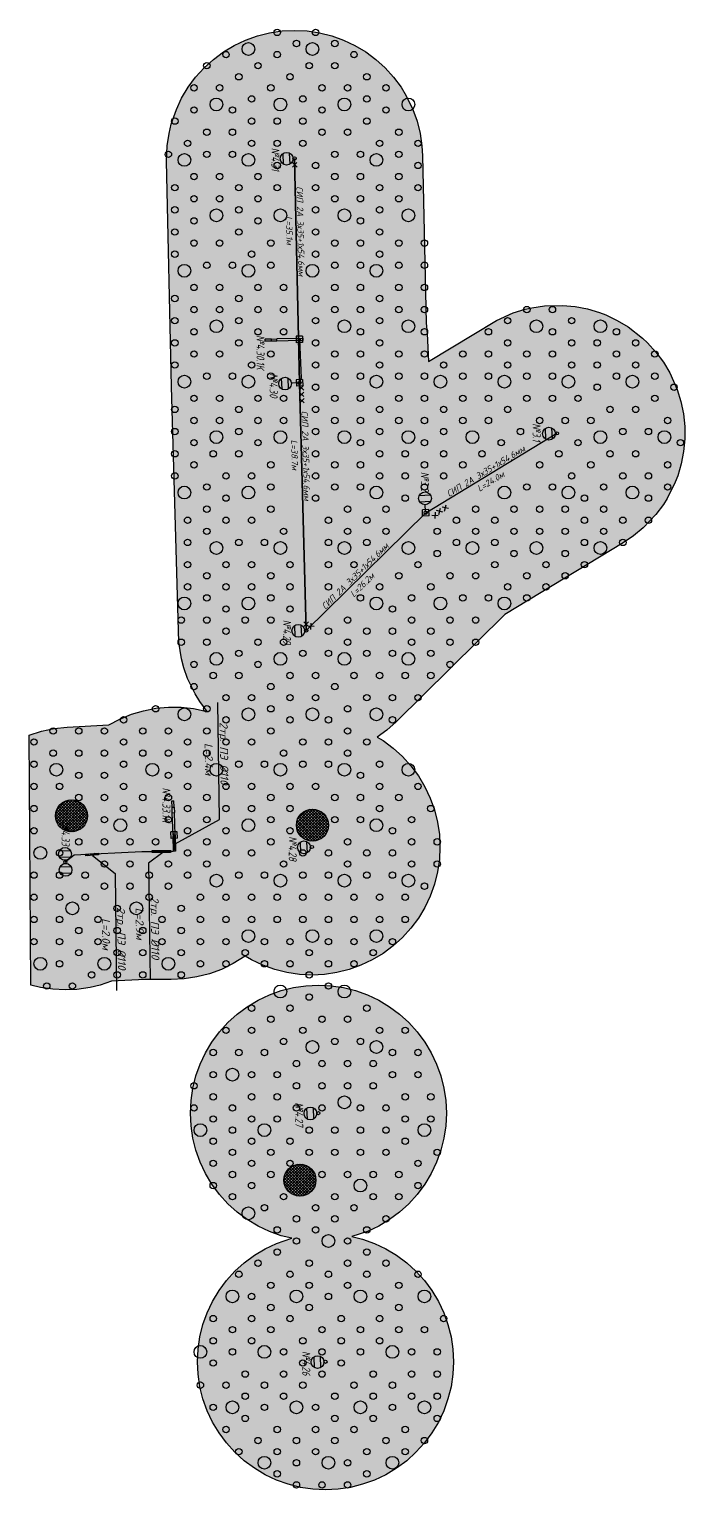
# Model space of a CAD drawing. Extents: x 17765 to 20362, y 13375 to 15893.
# Drawn here: x 17770.3 to 17872.7, y 15168.3 to 15396.4 of the extents above; entities that cross this region are included whole.
import ezdxf
from ezdxf.enums import TextEntityAlignment as Align

# ---------------------------------------------------------------- set-up
doc = ezdxf.new("R2010")
doc.units = 0
doc.layers.get('0').update_dxf_attribs({"linetype": 'CONTINUOUS'})
for name, color, linetype in [('PLANTING_FLOWERBEDS', 6, 'Continuous'), ('PLANTING_LAWN', 82, 'Continuous'), ('PLANTING_SHRUBS', 94, 'Continuous'), ('PLANTING_TREES', 3, 'Continuous'), ('ВЫНОСКИ_ТР', 5, 'CONTINUOUS'), ('ТР__ПЭ', 5, 'CONTINUOUS'), ('ТРУБЫ_НО', 5, 'CONTINUOUS'), ('ЭН_ВЛ_НО', 5, 'ОСВЕЩЕНИЕ'), ('ЭН_ВЫНОСКИ_НОМЕРА_ОПОРЫ', 1, 'CONTINUOUS'), ('ЭН_ДЕМОНТАЖ', 1, 'CONTINUOUS'), ('ЭН_КЛ_НО', 1, 'ОСВЕЩЕНИЕ'), ('ЭН_ОПОРА_КО_СИРИУС-4', 1, 'CONTINUOUS'), ('ЭН_ОПОРА_НО_К1_LED', 1, 'CONTINUOUS'), ('ЭН_СУЩ_ОПОРА__ЗАМ__СВЕТ__Н', 5, 'CONTINUOUS'), ('ЭН_СУЩ_ОПОРА_К1_LED', 7, 'CONTINUOUS'), ('ЭН_СУЩ_ОПОРА_К2-180_2_LED', 7, 'CONTINUOUS')]:
    doc.layers.add(name, color=color, linetype=linetype)
doc.styles.add('ISOCPEUR', font='isocpeui.ttf', dxfattribs={"height": 2.5})
doc.styles.get("Standard").update_dxf_attribs({"font": 'isocpeui.ttf', "width": 0.8})
doc.linetypes.add('ОСВЕЩЕНИЕ', pattern='A,5,-3,[133,ltypeshp.shx,S=1,R=0,X=-1,Y=0],-3,5', length=16)

# ---------------------------------------------------------------- blocks, each defined once
blk = doc.blocks.new('*U606')
at = {"layer": 'ЭН_СУЩ_ОПОРА__ЗАМ__СВЕТ__Н'}
for points in [[(-1.71, -0.94), (-1.78, 0.79)], [(-0.71, -0.9), (-0.78, 0.83)]]:
    blk.add_lwpolyline(points, dxfattribs=at)
for centre, radius in [((-1.24, -0.05), 1), ((0, 0), 0.25)]:
    blk.add_circle(centre, radius, dxfattribs=at)
blk = doc.blocks.new('*U611')
at = {"layer": 'ЭН_СУЩ_ОПОРА_К2-180_2_LED', "color": 18}
for points in [[(-0.92, 1.72), (0.82, 1.77)], [(-0.89, 0.73), (0.84, 0.77)], [(-0.84, -0.77), (0.89, -0.73)], [(-0.82, -1.77), (0.92, -1.72)]]:
    blk.add_lwpolyline(points, dxfattribs=at)
for centre, radius in [((-0.04, 1.25), 1), ((0, 0), 0.25), ((0.04, -1.25), 1)]:
    blk.add_circle(centre, radius, dxfattribs=at)
blk = doc.blocks.new('*U543')
at = {"layer": 'ЭН_ОПОРА_КО_СИРИУС-4'}
for points in [[(0, 0.16), (-0.61, 0.16)], [(-0.61, 0.16), (-0.61, -0.16)], [(-0.5, -0.5), (-0.5, 0.5)], [(-0.5, 0.5), (0.5, 0.5)], [(-0.16, 0.16), (-0.16, -0.16)], [(0, 0.16), (3.5, 0.16)], [(0.16, 0.16), (0.16, -0.16)], [(0.5, -0.5), (0.5, 0.5)], [(3.5, 0.16), (3.5, -0.16)], [(3.5, 0.16), (4.35, 0.16)], [(4.35, 0.16), (4.35, -0.16)], [(4.35, 0.16), (5.35, 0.16)], [(5.35, 0.16), (5.35, -0.16)], [(0, -0.16), (-0.61, -0.16)], [(-0.5, -0.5), (0.5, -0.5)], [(0, -0.16), (3.5, -0.16)], [(4.35, -0.16), (3.5, -0.16)], [(4.35, -0.16), (5.35, -0.16)]]:
    blk.add_lwpolyline(points, dxfattribs=at)
at = {"layer": 'ЭН_ОПОРА_КО_СИРИУС-4', "color": 1}
blk.add_circle((0, 0), 0.163, dxfattribs=at)
blk = doc.blocks.new('*U607')
at = {"layer": 'ЭН_СУЩ_ОПОРА_К1_LED', "color": 18}
for points in [[(-1.71, -0.94), (-1.78, 0.79)], [(-0.71, -0.9), (-0.78, 0.84)]]:
    blk.add_lwpolyline(points, dxfattribs=at)
for centre, radius in [((-1.25, -0.05), 1), ((0, 0), 0.25)]:
    blk.add_circle(centre, radius, dxfattribs=at)
blk = doc.blocks.new('*U533')
at = {"layer": 'ЭН_ОПОРА_НО_К1_LED'}
for points in [[(-0.5, -0.5), (-0.5, 0.5)], [(-0.5, 0.5), (0.5, 0.5)], [(0.25, 0), (1.25, 0)], [(0.5, -0.5), (0.5, 0.5)], [(1.75, 0.87), (1.75, -0.87)], [(2.75, 0.87), (2.75, -0.87)], [(-0.5, -0.5), (0.5, -0.5)]]:
    blk.add_lwpolyline(points, dxfattribs=at)
for centre, radius in [((0, 0), 0.25), ((2.25, 0), 1)]:
    blk.add_circle(centre, radius, dxfattribs=at)
blk = doc.blocks.new('*U616')
at = {"layer": 'ЭН_ДЕМОНТАЖ'}
for points in [[(0.49, -0.12), (-0.49, 0.12)], [(-0.12, -0.49), (0.12, 0.49)]]:
    blk.add_lwpolyline(points, dxfattribs=at)
blk = doc.blocks.new('*U618')
at = {"layer": 'ЭН_ДЕМОНТАЖ'}
for points in [[(-0.5, 0.03), (0.5, -0.03)], [(0.03, 0.5), (-0.03, -0.5)]]:
    blk.add_lwpolyline(points, dxfattribs=at)
blk = doc.blocks.new('*U619')
at = {"layer": 'ЭН_ДЕМОНТАЖ'}
for points in [[(0.5, -0.03), (-0.5, 0.03)], [(-0.03, -0.5), (0.03, 0.5)]]:
    blk.add_lwpolyline(points, dxfattribs=at)
blk = doc.blocks.new('*U620')
at = {"layer": 'ЭН_ДЕМОНТАЖ'}
for points in [[(-0.36, 0.35), (0.36, -0.35)], [(-0.35, -0.36), (0.35, 0.36)]]:
    blk.add_lwpolyline(points, dxfattribs=at)
blk = doc.blocks.new('*U621')
at = {"layer": 'ЭН_ДЕМОНТАЖ'}
for points in [[(0.36, -0.34), (-0.36, 0.34)], [(0.34, 0.36), (-0.34, -0.36)]]:
    blk.add_lwpolyline(points, dxfattribs=at)
blk = doc.blocks.new('*U622')
at = {"layer": 'ЭН_ДЕМОНТАЖ'}
for points in [[(0.36, -0.35), (-0.36, 0.35)], [(0.35, 0.36), (-0.35, -0.36)]]:
    blk.add_lwpolyline(points, dxfattribs=at)
blk = doc.blocks.new('*U623')
at = {"layer": 'ЭН_ДЕМОНТАЖ'}
for points in [[(-0.36, 0.34), (0.36, -0.34)], [(-0.34, -0.36), (0.34, 0.36)]]:
    blk.add_lwpolyline(points, dxfattribs=at)
blk = doc.blocks.new('*U638')
at = {"layer": 'ЭН_ВЛ_НО', "linetype": 'BYBLOCK', "ltscale": 0.5}
blk.add_line((0, 0), (-9.09, 33.87), dxfattribs=at)
at = {"layer": 'ЭН_ВЛ_НО', "insert": (-1.87, 11.1), "char_height": 1, "width": 23.9989, "attachment_point": 5, "rotation": 105.0266, "style": 'ISOCPEUR'}
blk.add_mtext('L=35.1м', dxfattribs=at)
at = {"layer": 'ЭН_ВЛ_НО', "style": 'ISOCPEUR', "flags": 8}
blk.add_attdef('ТРУБА6', text='', height=1, rotation=105.0266, dxfattribs=at).set_placement((-3.62, 10.83), align=Align.MIDDLE_CENTER)
blk = doc.blocks.new('*U639')
at = {"layer": 'ЭН_ВЛ_НО', "linetype": 'BYBLOCK', "ltscale": 0.5}
blk.add_line((0, 0), (-10.24, 37.31), dxfattribs=at)
at = {"layer": 'ЭН_ВЛ_НО', "insert": (-1.94, 11.09), "char_height": 1, "width": 23.9989, "attachment_point": 5, "rotation": 105.3431, "style": 'ISOCPEUR'}
blk.add_mtext('L=38.7м', dxfattribs=at)
at = {"layer": 'ЭН_ВЛ_НО', "style": 'ISOCPEUR', "flags": 8}
blk.add_attdef('ТРУБА6', text='', height=1, rotation=105.3431, dxfattribs=at).set_placement((-3.68, 10.81), align=Align.MIDDLE_CENTER)
blk = doc.blocks.new('*U640')
at = {"layer": 'ЭН_ВЛ_НО', "linetype": 'BYBLOCK', "ltscale": 0.5}
blk.add_line((0, 0), (-13.75, -22.31), dxfattribs=at)
at = {"layer": 'ЭН_ВЛ_НО', "insert": (-6.79, -8.98), "char_height": 1, "width": 23.9989, "attachment_point": 5, "rotation": 238.3573, "style": 'ISOCPEUR'}
blk.add_mtext('L=26.2м', dxfattribs=at)
at = {"layer": 'ЭН_ВЛ_НО', "style": 'ISOCPEUR', "flags": 8}
blk.add_attdef('ТРУБА6', text='', height=1, rotation=238.3573, dxfattribs=at).set_placement((-5.39, -10.06), align=Align.MIDDLE_CENTER)
blk = doc.blocks.new('*U641')
at = {"layer": 'ЭН_ВЛ_НО', "linetype": 'BYBLOCK', "ltscale": 0.5}
blk.add_line((0, 0), (-16.96, -16.94), dxfattribs=at)
at = {"layer": 'ЭН_ВЛ_НО', "insert": (-8.69, -7.17), "char_height": 1, "width": 23.9989, "attachment_point": 5, "rotation": 224.9746, "style": 'ISOCPEUR'}
blk.add_mtext('L=24.0м', dxfattribs=at)
at = {"layer": 'ЭН_ВЛ_НО', "style": 'ISOCPEUR', "flags": 8}
blk.add_attdef('ТРУБА6', text='', height=1, rotation=224.9746, dxfattribs=at).set_placement((-7.57, -8.54), align=Align.MIDDLE_CENTER)
blk = doc.blocks.new('*U643')
at = {"layer": 'ТР__ПЭ'}
h = blk.add_hatch(dxfattribs=at)
h.set_pattern_fill('ANSI31', color=256, scale=0.2, angle=-88.7207, style=0)
h.set_pattern_definition([(316.28, (-4.2199, -2.5642), (0.43888, 0.458926), [])])
h.paths.add_polyline_path([(0.15, 0), (0.2, -2.37), (-0.1, -2.36), (-0.15, 0.01)])
at = {"layer": 'ВЫНОСКИ_ТР'}
for p, q in [((7.07, 2.61), (6.83, 20.87)), ((0.18, -1.2), (7.07, 2.61))]:
    blk.add_line(p, q, dxfattribs=at)
at = {"layer": 'ТР__ПЭ'}
blk.add_lwpolyline([(0.15, 0), (0.2, -2.37), (-0.1, -2.36), (-0.15, 0.01)], close=True, dxfattribs=at)
at = {"color": 180, "flags": 9}
blk.add_attdef('ДЛИНА_ТРУБЫ', (8.06, -5.66), '', height=2.5, dxfattribs=at)
at = {"layer": 'ВЫНОСКИ_ТР', "insert": (5.42, 12.02), "char_height": 1.25, "width": 23.9989, "attachment_point": 5, "rotation": 270.754, "style": 'ISOCPEUR'}
blk.add_mtext('L=2.4м', dxfattribs=at)
at = {"layer": 'ВЫНОСКИ_ТР', "style": 'ISOCPEUR', "flags": 8}
blk.add_attdef('ТРУБА4', text='', height=1.25, rotation=270.754, dxfattribs=at).set_placement((7.8, 12.99), align=Align.MIDDLE_CENTER)
blk = doc.blocks.new('*U644')
at = {"layer": 'ТР__ПЭ'}
h = blk.add_hatch(dxfattribs=at)
h.set_pattern_fill('ANSI31', color=256, scale=0.2, angle=-180.1433, style=0)
h.set_pattern_definition([(224.857, (-2.98714, 4.2836), (0.44789, -0.450134), [])])
h.paths.add_polyline_path([(0, -0.15), (-2.9, -0.14), (-2.89, 0.16), (0.01, 0.15)])
at = {"layer": 'ВЫНОСКИ_ТР'}
for p, q in [((-1.22, -0.15), (-3.44, -1.82)), ((-3.44, -1.82), (-3.19, -20.07))]:
    blk.add_line(p, q, dxfattribs=at)
at = {"layer": 'ТР__ПЭ'}
blk.add_lwpolyline([(0, -0.15), (-2.9, -0.14), (-2.89, 0.16), (0.01, 0.15)], close=True, dxfattribs=at)
at = {"color": 180, "flags": 9}
blk.add_attdef('ДЛИНА_ТРУБЫ', (8.06, -5.66), '', height=2.5, dxfattribs=at)
at = {"layer": 'ВЫНОСКИ_ТР', "insert": (-4.83, -11.27), "char_height": 1.25, "width": 23.9989, "attachment_point": 5, "rotation": 270.754, "style": 'ISOCPEUR'}
blk.add_mtext('L=2.9м', dxfattribs=at)
at = {"layer": 'ВЫНОСКИ_ТР', "style": 'ISOCPEUR', "flags": 8}
blk.add_attdef('ТРУБА4', text='', height=1.25, rotation=270.754, dxfattribs=at).set_placement((-2.43, -11.95), align=Align.MIDDLE_CENTER)
blk = doc.blocks.new('*U645')
at = {"layer": 'ТР__ПЭ'}
h = blk.add_hatch(dxfattribs=at)
h.set_pattern_fill('ANSI31', color=256, scale=0.2, angle=4.6261, style=0)
h.set_pattern_definition([(49.626, (2.4357, -4.093), (-0.483764, 0.41134), [])])
h.paths.add_polyline_path([(-0.01, 0.15), (1.98, 0.31), (2, 0.01), (0, -0.15)])
at = {"layer": 'ВЫНОСКИ_ТР'}
for p, q in [((1.08, -0.06), (4.59, -2.9)), ((4.59, -2.9), (4.83, -21.15))]:
    blk.add_line(p, q, dxfattribs=at)
at = {"layer": 'ТР__ПЭ'}
blk.add_lwpolyline([(-0.01, 0.15), (1.98, 0.31), (2, 0.01), (0, -0.15)], close=True, dxfattribs=at)
at = {"color": 180, "flags": 9}
blk.add_attdef('ДЛИНА_ТРУБЫ', (8.06, -5.66), '', height=2.5, dxfattribs=at)
at = {"layer": 'ВЫНОСКИ_ТР', "insert": (3.19, -12.34), "char_height": 1.25, "width": 23.9989, "attachment_point": 5, "rotation": 270.754, "style": 'ISOCPEUR'}
blk.add_mtext('L=2.0м', dxfattribs=at)
at = {"layer": 'ВЫНОСКИ_ТР', "style": 'ISOCPEUR', "flags": 8}
blk.add_attdef('ТРУБА4', text='', height=1.25, rotation=270.754, dxfattribs=at).set_placement((5.59, -13.03), align=Align.MIDDLE_CENTER)

msp = doc.modelspace()

# ---------------------------------------------------------------- hatches: boundary and pattern name
at = {"layer": 'PLANTING_FLOWERBEDS'}
h = msp.add_hatch(dxfattribs=at)
h.set_pattern_fill('ANSI37', color=6, scale=0.1)
edge = h.paths.add_edge_path()
edge.add_arc((17776.868, 15273.553), 2.5, 0, 360)
h = msp.add_hatch(dxfattribs=at)
h.set_pattern_fill('ANSI37', color=6, scale=0.1)
edge = h.paths.add_edge_path()
edge.add_arc((17814.518, 15272.096), 2.5, 0, 360)
h = msp.add_hatch(dxfattribs=at)
h.set_pattern_fill('ANSI37', color=6, scale=0.1)
edge = h.paths.add_edge_path()
edge.add_arc((17812.576, 15216.653), 2.5, 0, 360)
at = {"layer": 'PLANTING_LAWN'}
h = msp.add_hatch(dxfattribs=at)
h.set_pattern_fill('GRASS', color=82, scale=0.05)
h.paths.add_polyline_path([(17777.69, 15246.45), (17775.91, 15246.37), (17773.95, 15246.46), (17772.01, 15246.75), (17770.5, 15247.13), (17770.27, 15286.17), (17772.17, 15286.78), (17774.18, 15287.2), (17776.22, 15287.42), (17782.71, 15287.76), (17784.45, 15288.68), (17786.27, 15289.42), (17788.15, 15289.98), (17790.08, 15290.36), (17792.03, 15290.54), (17794, 15290.53), (17795.95, 15290.33), (17798.05, 15289.88), (17796.93, 15291.4), (17796.18, 15292.6), (17795.02, 15294.99), (17794.42, 15296.7), (17794.05, 15298.07), (17793.64, 15300.69), (17792.51, 15340.64), (17791.74, 15375.8), (17791.83, 15378.21), (17792.12, 15380.15), (17792.47, 15381.62), (17793.26, 15383.91), (17794.09, 15385.68), (17795.1, 15387.36), (17796.27, 15388.94), (17797.59, 15390.39), (17799.05, 15391.71), (17800.62, 15392.88), (17802.31, 15393.89), (17804.08, 15394.73), (17805.93, 15395.39), (17807.83, 15395.87), (17809.77, 15396.16), (17811.73, 15396.25), (17813.69, 15396.16), (17815.63, 15395.87), (17817.54, 15395.39), (17819.39, 15394.73), (17821.16, 15393.89), (17822.84, 15392.88), (17824.42, 15391.71), (17825.88, 15390.39), (17827.19, 15388.94), (17828.36, 15387.36), (17829.16, 15386.04), (17830.21, 15383.91), (17830.87, 15382.06), (17831.35, 15380.15), (17831.64, 15378.21), (17831.73, 15376.67), (17832.3, 15350.57), (17832.46, 15348.88), (17832.65, 15344.54), (17843.3, 15350.96), (17845.9, 15352.12), (17847.78, 15352.7), (17848.82, 15352.93), (17850.76, 15353.22), (17853.61, 15353.3), (17855.57, 15353.11), (17857.5, 15352.74), (17859.38, 15352.18), (17860.38, 15351.8), (17862.15, 15350.96), (17863.84, 15349.95), (17866.09, 15348.2), (17866.87, 15347.46), (17868.18, 15346.01), (17869.35, 15344.43), (17870.36, 15342.75), (17871.52, 15340.14), (17872.1, 15338.26), (17872.49, 15336.34), (17872.7, 15334.39), (17872.7, 15332.43), (17872.52, 15330.47), (17872.15, 15328.55), (17871.59, 15326.67), (17871.2, 15325.66), (17869.93, 15323.11), (17869.35, 15322.21), (17868.18, 15320.63), (17866.22, 15318.56), (17864.71, 15317.31), (17863.08, 15316.21), (17844.59, 15305.01), (17827.59, 15288.26), (17826.13, 15286.96), (17824.64, 15285.86), (17825.55, 15285.32), (17827.13, 15284.15), (17828.58, 15282.83), (17829.9, 15281.37), (17831.07, 15279.8), (17832.08, 15278.11), (17832.92, 15276.34), (17833.58, 15274.49), (17834.06, 15272.59), (17834.35, 15270.65), (17834.44, 15268.69), (17834.35, 15266.73), (17834.06, 15264.79), (17833.58, 15262.88), (17832.92, 15261.03), (17832.08, 15259.26), (17831.07, 15257.58), (17829.9, 15256), (17828.58, 15254.54), (17827.13, 15253.23), (17825.55, 15252.06), (17823.87, 15251.05), (17822.1, 15250.21), (17820.25, 15249.55), (17818.34, 15249.07), (17816.4, 15248.78), (17814.44, 15248.69), (17812.48, 15248.78), (17810.54, 15249.07), (17808.64, 15249.55), (17806.79, 15250.21), (17805.01, 15251.05), (17804.01, 15251.65), (17802.14, 15250.47), (17800.32, 15249.58), (17798.43, 15248.89), (17796.47, 15248.39), (17794.47, 15248.09), (17792.45, 15247.99), (17788.39, 15248), (17783.15, 15247.73), (17781.37, 15247.12), (17779.81, 15246.75)])
h = msp.add_hatch(dxfattribs=at)
h.set_pattern_fill('GRASS', color=82, scale=0.05)
h.paths.add_polyline_path([(17830.7, 15174.14), (17829.25, 15172.82), (17827.67, 15171.65), (17825.99, 15170.64), (17824.21, 15169.8), (17822.37, 15169.14), (17820.46, 15168.66), (17818.52, 15168.38), (17816.56, 15168.28), (17814.6, 15168.38), (17812.66, 15168.66), (17810.75, 15169.14), (17808.91, 15169.8), (17807.13, 15170.64), (17805.45, 15171.65), (17803.87, 15172.82), (17802.42, 15174.14), (17801.1, 15175.59), (17799.93, 15177.17), (17798.92, 15178.85), (17798.08, 15180.63), (17797.42, 15182.47), (17796.94, 15184.38), (17796.66, 15186.32), (17796.56, 15188.28), (17796.66, 15190.24), (17796.94, 15192.18), (17797.42, 15194.09), (17798.08, 15195.93), (17798.92, 15197.71), (17799.93, 15199.39), (17801.1, 15200.97), (17802.42, 15202.42), (17803.87, 15203.74), (17805.45, 15204.91), (17807.13, 15205.92), (17808.91, 15206.76), (17811.31, 15207.56), (17809.64, 15207.97), (17807.8, 15208.63), (17806.02, 15209.47), (17804.34, 15210.48), (17802.76, 15211.65), (17801.31, 15212.97), (17799.99, 15214.42), (17798.82, 15216), (17797.81, 15217.68), (17796.97, 15219.46), (17796.31, 15221.31), (17795.83, 15223.21), (17795.55, 15225.15), (17795.45, 15227.11), (17795.55, 15229.07), (17795.83, 15231.01), (17796.31, 15232.92), (17796.97, 15234.77), (17797.81, 15236.54), (17798.82, 15238.22), (17799.99, 15239.8), (17801.31, 15241.25), (17802.76, 15242.57), (17804.34, 15243.74), (17806.02, 15244.75), (17807.8, 15245.59), (17809.64, 15246.25), (17811.55, 15246.73), (17813.49, 15247.02), (17815.45, 15247.11), (17817.41, 15247.02), (17819.35, 15246.73), (17821.25, 15246.25), (17823.1, 15245.59), (17824.88, 15244.75), (17826.56, 15243.74), (17828.14, 15242.57), (17829.59, 15241.25), (17830.91, 15239.8), (17832.08, 15238.22), (17833.09, 15236.54), (17833.93, 15234.77), (17834.59, 15232.92), (17835.06, 15231.01), (17835.35, 15229.07), (17835.45, 15227.11), (17835.35, 15225.15), (17835.06, 15223.21), (17834.59, 15221.31), (17833.93, 15219.46), (17833.09, 15217.68), (17832.08, 15216), (17830.91, 15214.42), (17829.59, 15212.97), (17828.14, 15211.65), (17826.56, 15210.48), (17824.88, 15209.47), (17823.1, 15208.63), (17820.7, 15207.84), (17822.37, 15207.42), (17824.21, 15206.76), (17825.99, 15205.92), (17827.67, 15204.91), (17829.25, 15203.74), (17830.7, 15202.42), (17832.02, 15200.97), (17833.19, 15199.39), (17834.2, 15197.71), (17835.04, 15195.93), (17835.7, 15194.09), (17836.18, 15192.18), (17836.46, 15190.24), (17836.56, 15188.28), (17836.46, 15186.32), (17836.18, 15184.38), (17835.7, 15182.47), (17835.04, 15180.63), (17834.2, 15178.85), (17833.19, 15177.17), (17832.02, 15175.59)])

# ---------------------------------------------------------------- linework, layer by layer
at = {"layer": 'PLANTING_FLOWERBEDS', "color": 6}
for centre in [(17776.868, 15273.553), (17814.518, 15272.096), (17812.576, 15216.653)]:
    msp.add_circle(centre, 2.5, dxfattribs=at)
at = {"layer": 'PLANTING_LAWN', "color": 82}
for points in [[(17777.69, 15246.45), (17775.91, 15246.37), (17773.95, 15246.46), (17772.01, 15246.75), (17770.5, 15247.13), (17770.27, 15286.17), (17772.17, 15286.78), (17774.18, 15287.2), (17776.22, 15287.42), (17782.71, 15287.76), (17784.45, 15288.68), (17786.27, 15289.42), (17788.15, 15289.98), (17790.08, 15290.36), (17792.03, 15290.54), (17794, 15290.53), (17795.95, 15290.33), (17798.05, 15289.88), (17796.93, 15291.4), (17796.18, 15292.6), (17795.02, 15294.99), (17794.42, 15296.7), (17794.05, 15298.07), (17793.64, 15300.69), (17792.51, 15340.64), (17791.74, 15375.8), (17791.83, 15378.21), (17792.12, 15380.15), (17792.47, 15381.62), (17793.26, 15383.91), (17794.09, 15385.68), (17795.1, 15387.36), (17796.27, 15388.94), (17797.59, 15390.39), (17799.05, 15391.71), (17800.62, 15392.88), (17802.31, 15393.89), (17804.08, 15394.73), (17805.93, 15395.39), (17807.83, 15395.87), (17809.77, 15396.16), (17811.73, 15396.25), (17813.69, 15396.16), (17815.63, 15395.87), (17817.54, 15395.39), (17819.39, 15394.73), (17821.16, 15393.89), (17822.84, 15392.88), (17824.42, 15391.71), (17825.88, 15390.39), (17827.19, 15388.94), (17828.36, 15387.36), (17829.16, 15386.04), (17830.21, 15383.91), (17830.87, 15382.06), (17831.35, 15380.15), (17831.64, 15378.21), (17831.73, 15376.67), (17832.3, 15350.57), (17832.46, 15348.88), (17832.65, 15344.54), (17843.3, 15350.96), (17845.9, 15352.12), (17847.78, 15352.7), (17848.82, 15352.93), (17850.76, 15353.22), (17853.61, 15353.3), (17855.57, 15353.11), (17857.5, 15352.74), (17859.38, 15352.18), (17860.38, 15351.8), (17862.15, 15350.96), (17863.84, 15349.95), (17866.09, 15348.2), (17866.87, 15347.46), (17868.18, 15346.01), (17869.35, 15344.43), (17870.36, 15342.75), (17871.52, 15340.14), (17872.1, 15338.26), (17872.49, 15336.34), (17872.7, 15334.39), (17872.7, 15332.43), (17872.52, 15330.47), (17872.15, 15328.55), (17871.59, 15326.67), (17871.2, 15325.66), (17869.93, 15323.11), (17869.35, 15322.21), (17868.18, 15320.63), (17866.22, 15318.56), (17864.71, 15317.31), (17863.08, 15316.21), (17844.59, 15305.01), (17827.59, 15288.26), (17826.13, 15286.96), (17824.64, 15285.86), (17825.55, 15285.32), (17827.13, 15284.15), (17828.58, 15282.83), (17829.9, 15281.37), (17831.07, 15279.8), (17832.08, 15278.11), (17832.92, 15276.34), (17833.58, 15274.49), (17834.06, 15272.59), (17834.35, 15270.65), (17834.44, 15268.69), (17834.35, 15266.73), (17834.06, 15264.79), (17833.58, 15262.88), (17832.92, 15261.03), (17832.08, 15259.26), (17831.07, 15257.58), (17829.9, 15256), (17828.58, 15254.54), (17827.13, 15253.23), (17825.55, 15252.06), (17823.87, 15251.05), (17822.1, 15250.21), (17820.25, 15249.55), (17818.34, 15249.07), (17816.4, 15248.78), (17814.44, 15248.69), (17812.48, 15248.78), (17810.54, 15249.07), (17808.64, 15249.55), (17806.79, 15250.21), (17805.01, 15251.05), (17804.01, 15251.65), (17802.14, 15250.47), (17800.32, 15249.58), (17798.43, 15248.89), (17796.47, 15248.39), (17794.47, 15248.09), (17792.45, 15247.99), (17788.39, 15248), (17783.15, 15247.73), (17781.37, 15247.12), (17779.81, 15246.75)], [(17830.7, 15174.14), (17829.25, 15172.82), (17827.67, 15171.65), (17825.99, 15170.64), (17824.21, 15169.8), (17822.37, 15169.14), (17820.46, 15168.66), (17818.52, 15168.38), (17816.56, 15168.28), (17814.6, 15168.38), (17812.66, 15168.66), (17810.75, 15169.14), (17808.91, 15169.8), (17807.13, 15170.64), (17805.45, 15171.65), (17803.87, 15172.82), (17802.42, 15174.14), (17801.1, 15175.59), (17799.93, 15177.17), (17798.92, 15178.85), (17798.08, 15180.63), (17797.42, 15182.47), (17796.94, 15184.38), (17796.66, 15186.32), (17796.56, 15188.28), (17796.66, 15190.24), (17796.94, 15192.18), (17797.42, 15194.09), (17798.08, 15195.93), (17798.92, 15197.71), (17799.93, 15199.39), (17801.1, 15200.97), (17802.42, 15202.42), (17803.87, 15203.74), (17805.45, 15204.91), (17807.13, 15205.92), (17808.91, 15206.76), (17811.31, 15207.56), (17809.64, 15207.97), (17807.8, 15208.63), (17806.02, 15209.47), (17804.34, 15210.48), (17802.76, 15211.65), (17801.31, 15212.97), (17799.99, 15214.42), (17798.82, 15216), (17797.81, 15217.68), (17796.97, 15219.46), (17796.31, 15221.31), (17795.83, 15223.21), (17795.55, 15225.15), (17795.45, 15227.11), (17795.55, 15229.07), (17795.83, 15231.01), (17796.31, 15232.92), (17796.97, 15234.77), (17797.81, 15236.54), (17798.82, 15238.22), (17799.99, 15239.8), (17801.31, 15241.25), (17802.76, 15242.57), (17804.34, 15243.74), (17806.02, 15244.75), (17807.8, 15245.59), (17809.64, 15246.25), (17811.55, 15246.73), (17813.49, 15247.02), (17815.45, 15247.11), (17817.41, 15247.02), (17819.35, 15246.73), (17821.25, 15246.25), (17823.1, 15245.59), (17824.88, 15244.75), (17826.56, 15243.74), (17828.14, 15242.57), (17829.59, 15241.25), (17830.91, 15239.8), (17832.08, 15238.22), (17833.09, 15236.54), (17833.93, 15234.77), (17834.59, 15232.92), (17835.06, 15231.01), (17835.35, 15229.07), (17835.45, 15227.11), (17835.35, 15225.15), (17835.06, 15223.21), (17834.59, 15221.31), (17833.93, 15219.46), (17833.09, 15217.68), (17832.08, 15216), (17830.91, 15214.42), (17829.59, 15212.97), (17828.14, 15211.65), (17826.56, 15210.48), (17824.88, 15209.47), (17823.1, 15208.63), (17820.7, 15207.84), (17822.37, 15207.42), (17824.21, 15206.76), (17825.99, 15205.92), (17827.67, 15204.91), (17829.25, 15203.74), (17830.7, 15202.42), (17832.02, 15200.97), (17833.19, 15199.39), (17834.2, 15197.71), (17835.04, 15195.93), (17835.7, 15194.09), (17836.18, 15192.18), (17836.46, 15190.24), (17836.56, 15188.28), (17836.46, 15186.32), (17836.18, 15184.38), (17835.7, 15182.47), (17835.04, 15180.63), (17834.2, 15178.85), (17833.19, 15177.17), (17832.02, 15175.59)]]:
    msp.add_lwpolyline(points, close=True, dxfattribs=at)
at = {"layer": 'PLANTING_SHRUBS'}
for centre in [(17809.018, 15395.937), (17815.018, 15395.937), (17812.018, 15394.205), (17818.018, 15394.205), (17801.018, 15392.473), (17809.018, 15392.473), (17821.018, 15392.473), (17798.018, 15390.741), (17803.018, 15389.009), (17806.018, 15390.741), (17811.018, 15389.009), (17814.018, 15390.741), (17818.018, 15390.741), (17823.018, 15389.009), (17796.018, 15387.277), (17800.018, 15387.277), (17808.018, 15387.277), (17816.018, 15387.277), (17820.018, 15387.277), (17826.018, 15387.277), (17805.018, 15385.545), (17813.018, 15385.545), (17823.018, 15385.545), (17793.018, 15382.081), (17796.018, 15383.813), (17802.018, 15383.813), (17805.018, 15382.081), (17809.018, 15382.081), (17813.018, 15382.081), (17816.018, 15383.813), (17823.018, 15382.081), (17826.018, 15383.813), (17798.018, 15380.349), (17802.018, 15380.349), (17816.018, 15380.349), (17820.018, 15380.349), (17828.018, 15380.349), (17795.018, 15378.617), (17805.018, 15378.617), (17809.018, 15378.617), (17813.018, 15378.617), (17825.018, 15378.617), (17831.018, 15378.617), (17792.018, 15376.885), (17798.018, 15376.885), (17802.018, 15376.885), (17809.018, 15375.153), (17815.018, 15375.153), (17818.018, 15376.885), (17822.018, 15376.885), (17828.018, 15376.885), (17831.018, 15375.153), (17796.018, 15373.421), (17800.018, 15373.421), (17806.018, 15373.421), (17818.018, 15373.421), (17822.018, 15373.421), (17828.018, 15373.421), (17793.018, 15371.689), (17803.018, 15371.689), (17809.018, 15371.689), (17815.018, 15371.689), (17825.018, 15371.689), (17831.018, 15371.689), (17793.018, 15368.225), (17796.018, 15369.957), (17800.018, 15369.957), (17803.018, 15368.225), (17806.018, 15369.957), (17815.018, 15368.225), (17818.018, 15369.957), (17822.018, 15369.957), (17825.018, 15368.225), (17828.018, 15369.957), (17796.018, 15366.493), (17806.018, 15366.493), (17822.018, 15366.493), (17793.018, 15364.76), (17803.018, 15364.76), (17815.018, 15364.76), (17825.018, 15364.76), (17796.018, 15363.028), (17800.018, 15363.028), (17808.018, 15363.028), (17818.018, 15363.028), (17822.018, 15363.028), (17828.018, 15363.028), (17832.018, 15363.028), (17793.018, 15361.296), (17798.018, 15359.564), (17802.018, 15359.564), (17805.018, 15361.296), (17808.018, 15359.564), (17815.018, 15361.296), (17818.018, 15359.564), (17822.018, 15359.564), (17825.018, 15361.296), (17828.018, 15359.564), (17832.018, 15359.564), (17796.018, 15356.1), (17800.018, 15356.1), (17806.018, 15356.1), (17810.018, 15356.1), (17818.018, 15356.1), (17822.018, 15356.1), (17828.018, 15356.1), (17832.018, 15356.1), (17793.018, 15354.368), (17796.018, 15352.636), (17800.018, 15352.636), (17803.018, 15354.368), (17806.018, 15352.636), (17810.018, 15352.636), (17815.018, 15354.368), (17818.018, 15352.636), (17822.018, 15352.636), (17825.018, 15354.368), (17828.018, 15352.636), (17832.018, 15352.636), (17848.018, 15352.636), (17852.018, 15352.636), (17793.018, 15350.904), (17803.018, 15350.904), (17815.018, 15350.904), (17825.018, 15350.904), (17845.018, 15350.904), (17855.018, 15350.904), (17796.018, 15349.172), (17806.018, 15349.172), (17810.018, 15349.172), (17822.018, 15349.172), (17832.018, 15349.172), (17842.018, 15349.172), (17852.018, 15349.172), (17862.018, 15349.172), (17793.018, 15347.44), (17796.018, 15345.708), (17800.018, 15345.708), (17803.018, 15347.44), (17808.018, 15345.708), (17815.018, 15347.44), (17818.018, 15345.708), (17822.018, 15345.708), (17825.018, 15347.44), (17828.018, 15345.708), (17832.018, 15345.708), (17838.018, 15345.708), (17842.018, 15345.708), (17845.018, 15347.44), (17848.018, 15345.708), (17852.018, 15345.708), (17855.018, 15347.44), (17859.018, 15347.44), (17862.018, 15345.708), (17865.018, 15347.44), (17868.018, 15345.708), (17793.018, 15343.976), (17805.018, 15343.976), (17815.018, 15343.976), (17825.018, 15343.976), (17835.018, 15343.976), (17845.018, 15343.976), (17855.018, 15343.976), (17859.018, 15343.976), (17865.018, 15343.976), (17798.018, 15342.244), (17802.018, 15342.244), (17808.018, 15342.244), (17818.018, 15342.244), (17822.018, 15342.244), (17828.018, 15342.244), (17832.018, 15342.244), (17838.018, 15342.244), (17842.018, 15342.244), (17848.018, 15342.244), (17852.018, 15342.244), (17862.018, 15342.244), (17868.018, 15342.244), (17796.018, 15338.78), (17800.018, 15338.78), (17806.018, 15338.78), (17810.018, 15338.78), (17815.018, 15340.512), (17818.018, 15338.78), (17822.018, 15338.78), (17828.018, 15338.78), (17832.018, 15338.78), (17838.018, 15338.78), (17842.018, 15338.78), (17848.018, 15338.78), (17852.018, 15338.78), (17856.018, 15338.78), (17859.018, 15340.512), (17868.018, 15338.78), (17871.018, 15340.512), (17793.018, 15337.048), (17803.018, 15337.048), (17815.018, 15337.048), (17825.018, 15337.048), (17835.018, 15337.048), (17845.018, 15337.048), (17861.018, 15337.048), (17865.018, 15337.048), (17796.018, 15335.316), (17800.018, 15335.316), (17806.018, 15335.316), (17810.018, 15335.316), (17818.018, 15335.316), (17822.018, 15335.316), (17828.018, 15335.316), (17832.018, 15335.316), (17838.018, 15335.316), (17842.018, 15335.316), (17850.018, 15335.316), (17854.018, 15335.316), (17858.018, 15335.316), (17870.018, 15335.316), (17793.018, 15333.584), (17796.018, 15331.852), (17803.018, 15333.584), (17806.018, 15331.852), (17815.018, 15333.584), (17822.018, 15331.852), (17825.018, 15333.584), (17832.018, 15331.852), (17835.018, 15333.584), (17844.018, 15331.852), (17847.018, 15333.584), (17856.018, 15331.852), (17863.018, 15333.584), (17867.018, 15333.584), (17872.018, 15331.852), (17793.018, 15330.119), (17799.018, 15330.119), (17803.018, 15330.119), (17815.018, 15330.119), (17825.018, 15330.119), (17829.018, 15330.119), (17835.018, 15330.119), (17841.018, 15330.119), (17853.018, 15330.119), (17861.018, 15330.119), (17865.018, 15330.119), (17796.018, 15328.387), (17808.018, 15328.387), (17818.018, 15328.387), (17822.018, 15328.387), (17832.018, 15328.387), (17838.018, 15328.387), (17850.018, 15328.387), (17858.018, 15328.387), (17870.018, 15328.387), (17793.018, 15326.655), (17798.018, 15324.923), (17801.018, 15326.655), (17805.018, 15326.655), (17808.018, 15324.923), (17815.018, 15326.655), (17818.018, 15324.923), (17822.018, 15324.923), (17825.018, 15326.655), (17829.018, 15326.655), (17832.018, 15324.923), (17835.018, 15326.655), (17848.018, 15324.923), (17852.018, 15324.923), (17855.018, 15326.655), (17860.018, 15324.923), (17863.018, 15326.655), (17867.018, 15326.655), (17870.018, 15324.923), (17801.018, 15323.191), (17815.018, 15323.191), (17829.018, 15323.191), (17857.018, 15323.191), (17867.018, 15323.191), (17798.018, 15321.459), (17808.018, 15321.459), (17820.018, 15321.459), (17826.018, 15321.459), (17840.018, 15321.459), (17846.018, 15321.459), (17850.018, 15321.459), (17854.018, 15321.459), (17860.018, 15321.459), (17795.018, 15319.727), (17798.018, 15317.995), (17801.018, 15319.727), (17805.018, 15319.727), (17810.018, 15317.995), (17817.018, 15319.727), (17820.018, 15317.995), (17823.018, 15319.727), (17826.018, 15317.995), (17834.018, 15317.995), (17837.018, 15319.727), (17840.018, 15317.995), (17843.018, 15319.727), (17846.018, 15317.995), (17850.018, 15317.995), (17854.018, 15317.995), (17857.018, 15319.727), (17860.018, 15317.995), (17863.018, 15319.727), (17867.018, 15319.727), (17795.018, 15316.263), (17803.018, 15316.263), (17807.018, 15316.263), (17817.018, 15316.263), (17823.018, 15316.263), (17837.018, 15316.263), (17843.018, 15316.263), (17857.018, 15316.263), (17863.018, 15316.263), (17834.018, 15314.531), (17846.018, 15314.531), (17854.018, 15314.531), (17795.018, 15312.799), (17801.018, 15312.799), (17805.018, 15312.799), (17811.018, 15312.799), (17817.018, 15312.799), (17821.018, 15312.799), (17831.018, 15312.799), (17843.018, 15312.799), (17851.018, 15312.799), (17857.018, 15312.799), (17795.018, 15309.335), (17798.018, 15311.067), (17801.018, 15309.335), (17805.018, 15309.335), (17808.018, 15311.067), (17811.018, 15309.335), (17817.018, 15309.335), (17825.018, 15309.335), (17828.018, 15311.067), (17833.018, 15309.335), (17836.018, 15311.067), (17840.018, 15311.067), (17845.018, 15309.335), (17848.018, 15311.067), (17851.018, 15309.335), (17854.018, 15311.067), (17798.018, 15307.603), (17808.018, 15307.603), (17822.018, 15307.603), (17830.018, 15307.603), (17838.018, 15307.603), (17842.018, 15307.603), (17848.018, 15307.603), (17801.018, 15305.871), (17811.018, 15305.871), (17827.018, 15305.871), (17794.018, 15304.139), (17798.018, 15304.139), (17801.018, 15302.407), (17804.018, 15304.139), (17808.018, 15304.139), (17817.018, 15302.407), (17820.018, 15304.139), (17823.018, 15302.407), (17827.018, 15302.407), (17830.018, 15304.139), (17833.018, 15302.407), (17836.018, 15304.139), (17840.018, 15304.139), (17794.018, 15300.675), (17798.018, 15300.675), (17806.018, 15300.675), (17810.018, 15300.675), (17820.018, 15300.675), (17830.018, 15300.675), (17836.018, 15300.675), (17840.018, 15300.675), (17803.018, 15298.943), (17813.018, 15298.943), (17817.018, 15298.943), (17823.018, 15298.943), (17827.018, 15298.943), (17833.018, 15298.943), (17796.018, 15297.211), (17799.018, 15295.478), (17803.018, 15295.478), (17806.018, 15297.211), (17811.018, 15295.478), (17815.018, 15295.478), (17821.018, 15295.478), (17825.018, 15295.478), (17829.018, 15295.478), (17833.018, 15295.478), (17836.018, 15297.211), (17796.018, 15293.746), (17808.018, 15293.746), (17818.018, 15293.746), (17801.018, 15292.014), (17805.018, 15292.014), (17811.018, 15292.014), (17815.018, 15292.014), (17823.018, 15292.014), (17827.018, 15292.014), (17831.018, 15292.014), (17785.018, 15288.55), (17790.018, 15290.282), (17798.018, 15290.282), (17801.018, 15288.55), (17808.018, 15290.282), (17811.018, 15288.55), (17817.018, 15288.55), (17820.018, 15290.282), (17827.018, 15288.55), (17774.018, 15286.818), (17778.018, 15286.818), (17782.018, 15286.818), (17788.018, 15286.818), (17792.018, 15286.818), (17798.018, 15286.818), (17808.018, 15286.818), (17820.018, 15286.818), (17771.018, 15285.086), (17785.018, 15285.086), (17795.018, 15285.086), (17801.018, 15285.086), (17805.018, 15285.086), (17813.018, 15285.086), (17817.018, 15285.086), (17823.018, 15285.086), (17771.018, 15281.622), (17774.018, 15283.354), (17778.018, 15283.354), (17782.018, 15283.354), (17785.018, 15281.622), (17788.018, 15283.354), (17792.018, 15283.354), (17795.018, 15281.622), (17798.018, 15283.354), (17803.018, 15281.622), (17807.018, 15281.622), (17810.018, 15283.354), (17813.018, 15281.622), (17817.018, 15281.622), (17820.018, 15283.354), (17825.018, 15281.622), (17778.018, 15279.89), (17782.018, 15279.89), (17792.018, 15279.89), (17822.018, 15279.89), (17771.018, 15278.158), (17775.018, 15278.158), (17785.018, 15278.158), (17795.018, 15278.158), (17801.018, 15278.158), (17805.018, 15278.158), (17811.018, 15278.158), (17815.018, 15278.158), (17825.018, 15278.158), (17831.018, 15278.158), (17771.018, 15274.694), (17778.018, 15276.426), (17782.018, 15276.426), (17785.018, 15274.694), (17788.018, 15276.426), (17792.018, 15276.426), (17795.018, 15274.694), (17798.018, 15276.426), (17801.018, 15274.694), (17805.018, 15274.694), (17808.018, 15276.426), (17811.018, 15274.694), (17818.018, 15276.426), (17822.018, 15276.426), (17825.018, 15274.694), (17828.018, 15276.426), (17833.018, 15274.694), (17782.018, 15272.962), (17788.018, 15272.962), (17792.018, 15272.962), (17798.018, 15272.962), (17808.018, 15272.962), (17818.018, 15272.962), (17822.018, 15272.962), (17830.018, 15272.962), (17771.018, 15271.23), (17795.018, 15271.23), (17801.018, 15271.23), (17811.018, 15271.23), (17827.018, 15271.23), (17778.018, 15269.498), (17782.018, 15269.498), (17786.018, 15269.498), (17790.018, 15269.498), (17798.018, 15269.498), (17808.018, 15269.498), (17820.018, 15269.498), (17830.018, 15269.498), (17834.018, 15269.498), (17775.018, 15267.766), (17782.018, 15266.034), (17786.018, 15266.034), (17792.018, 15266.034), (17795.018, 15267.766), (17798.018, 15266.034), (17801.018, 15267.766), (17805.018, 15267.766), (17810.018, 15266.034), (17813.018, 15267.766), (17817.018, 15267.766), (17820.018, 15266.034), (17823.018, 15267.766), (17827.018, 15267.766), (17830.018, 15266.034), (17834.018, 15266.034), (17771.018, 15264.302), (17775.018, 15264.302), (17779.018, 15264.302), (17789.018, 15264.302), (17795.018, 15264.302), (17803.018, 15264.302), (17807.018, 15264.302), (17813.018, 15264.302), (17817.018, 15264.302), (17823.018, 15264.302), (17827.018, 15264.302), (17782.018, 15262.569), (17786.018, 15262.569), (17792.018, 15262.569), (17832.018, 15262.569), (17771.018, 15260.837), (17775.018, 15260.837), (17779.018, 15260.837), (17784.018, 15259.105), (17789.018, 15260.837), (17794.018, 15259.105), (17797.018, 15260.837), (17801.018, 15260.837), (17805.018, 15260.837), (17809.018, 15260.837), (17813.018, 15260.837), (17817.018, 15260.837), (17821.018, 15260.837), (17825.018, 15260.837), (17829.018, 15260.837), (17771.018, 15257.373), (17775.018, 15257.373), (17781.018, 15257.373), (17791.018, 15257.373), (17797.018, 15257.373), (17801.018, 15257.373), (17805.018, 15257.373), (17809.018, 15257.373), (17813.018, 15257.373), (17817.018, 15257.373), (17821.018, 15257.373), (17825.018, 15257.373), (17829.018, 15257.373), (17778.018, 15255.641), (17784.018, 15255.641), (17788.018, 15255.641), (17794.018, 15255.641), (17771.018, 15253.909), (17775.018, 15253.909), (17778.018, 15252.177), (17781.018, 15253.909), (17784.018, 15252.177), (17788.018, 15252.177), (17791.018, 15253.909), (17794.018, 15252.177), (17797.018, 15253.909), (17801.018, 15253.909), (17804.018, 15252.177), (17807.018, 15253.909), (17811.018, 15253.909), (17814.018, 15252.177), (17817.018, 15253.909), (17821.018, 15253.909), (17824.018, 15252.177), (17827.018, 15253.909), (17775.018, 15250.445), (17797.018, 15250.445), (17801.018, 15250.445), (17807.018, 15250.445), (17811.018, 15250.445), (17817.018, 15250.445), (17821.018, 15250.445), (17780.018, 15248.713), (17784.018, 15248.713), (17788.018, 15248.713), (17794.018, 15248.713), (17814.018, 15248.713), (17773.018, 15246.981), (17777.018, 15246.981), (17814.018, 15245.249), (17817.018, 15246.981), (17805.018, 15243.517), (17811.018, 15243.517), (17823.018, 15243.517), (17808.018, 15241.785), (17816.018, 15241.785), (17820.018, 15241.785), (17801.018, 15240.053), (17805.018, 15240.053), (17810.018, 15238.321), (17813.018, 15240.053), (17818.018, 15238.321), (17822.018, 15238.321), (17825.018, 15240.053), (17829.018, 15240.053), (17799.018, 15236.589), (17803.018, 15236.589), (17807.018, 15236.589), (17827.018, 15236.589), (17831.018, 15236.589), (17812.018, 15234.857), (17816.018, 15234.857), (17820.018, 15234.857), (17824.018, 15234.857), (17796.018, 15231.393), (17799.018, 15233.125), (17805.018, 15233.125), (17809.018, 15233.125), (17812.018, 15231.393), (17816.018, 15231.393), (17820.018, 15231.393), (17824.018, 15231.393), (17827.018, 15233.125), (17831.018, 15233.125), (17799.018, 15229.661), (17805.018, 15229.661), (17809.018, 15229.661), (17829.018, 15229.661), (17833.018, 15229.661), (17796.018, 15227.928), (17802.018, 15227.928), (17812.018, 15227.928), (17816.018, 15227.928), (17822.018, 15227.928), (17826.018, 15227.928), (17799.018, 15226.196), (17802.018, 15224.464), (17805.018, 15226.196), (17809.018, 15226.196), (17814.018, 15224.464), (17818.018, 15224.464), (17822.018, 15224.464), (17826.018, 15224.464), (17829.018, 15226.196), (17833.018, 15226.196), (17799.018, 15222.732), (17805.018, 15222.732), (17811.018, 15222.732), (17829.018, 15222.732), (17802.018, 15221), (17808.018, 15221), (17814.018, 15221), (17818.018, 15221), (17822.018, 15221), (17826.018, 15221), (17834.018, 15221), (17799.018, 15219.268), (17805.018, 15219.268), (17811.018, 15219.268), (17831.018, 15219.268), (17799.018, 15215.804), (17802.018, 15217.536), (17805.018, 15215.804), (17808.018, 15217.536), (17816.018, 15217.536), (17820.018, 15217.536), (17824.018, 15217.536), (17828.018, 15217.536), (17831.018, 15215.804), (17802.018, 15214.072), (17810.018, 15214.072), (17818.018, 15214.072), (17824.018, 15214.072), (17828.018, 15214.072), (17807.018, 15212.34), (17815.018, 15212.34), (17821.018, 15212.34), (17809.018, 15208.876), (17812.018, 15210.608), (17815.018, 15208.876), (17818.018, 15210.608), (17823.018, 15208.876), (17826.018, 15210.608), (17812.018, 15207.144), (17820.018, 15207.144), (17809.018, 15205.412), (17823.018, 15205.412), (17803.018, 15201.948), (17806.018, 15203.68), (17811.018, 15201.948), (17814.018, 15203.68), (17817.018, 15201.948), (17820.018, 15203.68), (17823.018, 15201.948), (17826.018, 15203.68), (17831.018, 15201.948), (17808.018, 15200.216), (17814.018, 15200.216), (17820.018, 15200.216), (17828.018, 15200.216), (17805.018, 15198.484), (17817.018, 15198.484), (17825.018, 15198.484), (17799.018, 15195.02), (17805.018, 15195.02), (17808.018, 15196.752), (17811.018, 15195.02), (17814.018, 15196.752), (17819.018, 15195.02), (17825.018, 15195.02), (17828.018, 15196.752), (17835.018, 15195.02), (17802.018, 15193.287), (17808.018, 15193.287), (17816.018, 15193.287), (17822.018, 15193.287), (17828.018, 15193.287), (17832.018, 15193.287), (17799.018, 15191.555), (17805.018, 15191.555), (17813.018, 15191.555), (17819.018, 15191.555), (17825.018, 15191.555), (17799.018, 15188.091), (17802.018, 15189.823), (17810.018, 15189.823), (17813.018, 15188.091), (17816.018, 15189.823), (17819.018, 15188.091), (17822.018, 15189.823), (17830.018, 15189.823), (17834.018, 15189.823), (17804.018, 15186.359), (17810.018, 15186.359), (17816.018, 15186.359), (17824.018, 15186.359), (17830.018, 15186.359), (17834.018, 15186.359), (17797.018, 15184.627), (17801.018, 15184.627), (17807.018, 15184.627), (17813.018, 15184.627), (17821.018, 15184.627), (17827.018, 15184.627), (17799.018, 15181.163), (17804.018, 15182.895), (17807.018, 15181.163), (17810.018, 15182.895), (17815.018, 15181.163), (17818.018, 15182.895), (17824.018, 15182.895), (17827.018, 15181.163), (17830.018, 15182.895), (17834.018, 15182.895), (17804.018, 15179.431), (17818.018, 15179.431), (17824.018, 15179.431), (17834.018, 15179.431), (17801.018, 15177.699), (17809.018, 15177.699), (17815.018, 15177.699), (17821.018, 15177.699), (17829.018, 15177.699), (17803.018, 15174.235), (17806.018, 15175.967), (17809.018, 15174.235), (17812.018, 15175.967), (17815.018, 15174.235), (17818.018, 15175.967), (17823.018, 15174.235), (17826.018, 15175.967), (17829.018, 15174.235), (17832.018, 15175.967), (17812.018, 15172.503), (17820.018, 15172.503), (17809.018, 15170.771), (17823.018, 15170.771), (17812.018, 15169.039), (17816.018, 15169.039), (17820.018, 15169.039)]:
    msp.add_circle(centre, 0.5, dxfattribs=at)
at = {"layer": 'PLANTING_TREES'}
for centre in [(17804.518, 15393.339), (17814.518, 15393.339), (17799.518, 15384.679), (17809.518, 15384.679), (17819.518, 15384.679), (17829.518, 15384.679), (17794.518, 15376.019), (17804.518, 15376.019), (17824.518, 15376.019), (17799.518, 15367.359), (17809.518, 15367.359), (17819.518, 15367.359), (17829.518, 15367.359), (17794.518, 15358.698), (17804.518, 15358.698), (17814.518, 15358.698), (17824.518, 15358.698), (17799.518, 15350.038), (17819.518, 15350.038), (17829.518, 15350.038), (17849.518, 15350.038), (17859.518, 15350.038), (17794.518, 15341.378), (17804.518, 15341.378), (17824.518, 15341.378), (17834.518, 15341.378), (17844.518, 15341.378), (17854.518, 15341.378), (17864.518, 15341.378), (17799.518, 15332.718), (17809.518, 15332.718), (17819.518, 15332.718), (17829.518, 15332.718), (17839.518, 15332.718), (17859.518, 15332.718), (17869.518, 15332.718), (17794.518, 15324.057), (17804.518, 15324.057), (17824.518, 15324.057), (17844.518, 15324.057), (17854.518, 15324.057), (17864.518, 15324.057), (17799.518, 15315.397), (17809.518, 15315.397), (17819.518, 15315.397), (17829.518, 15315.397), (17839.518, 15315.397), (17849.518, 15315.397), (17859.518, 15315.397), (17794.518, 15306.737), (17804.518, 15306.737), (17824.518, 15306.737), (17834.518, 15306.737), (17844.518, 15306.737), (17799.518, 15298.077), (17809.518, 15298.077), (17819.518, 15298.077), (17829.518, 15298.077), (17794.518, 15289.416), (17804.518, 15289.416), (17814.518, 15289.416), (17824.518, 15289.416), (17774.518, 15280.756), (17789.518, 15280.756), (17799.518, 15280.756), (17809.518, 15280.756), (17819.518, 15280.756), (17829.518, 15280.756), (17784.518, 15272.096), (17804.518, 15272.096), (17824.518, 15272.096), (17772.018, 15267.766), (17799.518, 15263.436), (17809.518, 15263.436), (17819.518, 15263.436), (17829.518, 15263.436), (17777.018, 15259.105), (17787.018, 15259.105), (17804.518, 15254.775), (17814.518, 15254.775), (17824.518, 15254.775), (17772.018, 15250.445), (17782.018, 15250.445), (17792.018, 15250.445), (17809.518, 15246.115), (17819.518, 15246.115), (17814.518, 15237.455), (17824.518, 15237.455), (17802.018, 15233.125), (17819.518, 15228.795), (17797.018, 15224.464), (17807.018, 15224.464), (17832.018, 15224.464), (17822.018, 15215.804), (17804.518, 15211.474), (17817.018, 15207.144), (17802.018, 15198.484), (17812.018, 15198.484), (17822.018, 15198.484), (17832.018, 15198.484), (17797.018, 15189.823), (17807.018, 15189.823), (17827.018, 15189.823), (17802.018, 15181.163), (17812.018, 15181.163), (17822.018, 15181.163), (17832.018, 15181.163), (17807.018, 15172.503), (17817.018, 15172.503), (17827.018, 15172.503)]:
    msp.add_circle(centre, 1, dxfattribs=at)
at = {"layer": 'ЭН_ВЛ_НО', "linetype": 'BYBLOCK', "ltscale": 0.3}
for points in [[(17813.555, 15302.508), (17812.498, 15341.187), (17811.734, 15376.232)], [(17832.219, 15320.9), (17852.724, 15333.317)], [(17813.555, 15302.508), (17832.219, 15320.9)]]:
    msp.add_lwpolyline(points, dxfattribs=at)
at = {"layer": 'ЭН_КЛ_НО', "ltscale": 0.3}
msp.add_lwpolyline([(17812.478, 15347.976), (17812.752, 15341.903), (17812.498, 15341.187)], dxfattribs=at)
msp.add_lwpolyline([(17775.913, 15266.366), (17777.276, 15267.444), (17787.893, 15268.003), (17792.501, 15267.992, 0.4278901), (17793.002, 15268.514), (17792.912, 15270.558)], format="xyb", dxfattribs=at)

# ---------------------------------------------------------------- block references
at = {"ltscale": 0.5}
ref = msp.add_blockref('*U638', (17811.733, 15376.252), dxfattribs=dict(at, rotation=166.2227036231754))
ref.add_attrib('ТРУБА6', 'СИП 2А 3х35+1х54,6мм', dxfattribs={"layer": 'ЭН_ВЛ_НО', "height": 1, "rotation": 271.24926, "style": 'ISOCPEUR'}).set_placement((17812.673, 15364.875), align=Align.MIDDLE_CENTER)
ref = msp.add_blockref('*U639', (17812.498, 15341.187), dxfattribs=dict(at, rotation=166.2227036231754))
ref.add_attrib('ТРУБА6', 'СИП 2А 3х35+1х54,6мм', dxfattribs={"layer": 'ЭН_ВЛ_НО', "height": 1, "rotation": 271.56585, "style": 'ISOCPEUR'}).set_placement((17813.501, 15329.815), align=Align.MIDDLE_CENTER)
ref = msp.add_blockref('*U641', (17832.219, 15320.9), dxfattribs=dict(at, rotation=166.2227036231754))
ref.add_attrib('ТРУБА6', 'СИП 2А 3х35+1х54,6мм', dxfattribs={"layer": 'ЭН_ВЛ_НО', "height": 1, "rotation": 31.19735, "style": 'ISOCPEUR'}).set_placement((17841.607, 15327.395), align=Align.MIDDLE_CENTER)
ref = msp.add_blockref('*U640', (17813.555, 15302.508), dxfattribs=dict(at, rotation=166.2227036231754))
ref.add_attrib('ТРУБА6', 'СИП 2А 3х35+1х54,6мм', dxfattribs={"layer": 'ЭН_ВЛ_НО', "height": 1, "rotation": 44.58004, "style": 'ISOCPEUR'}).set_placement((17821.185, 15310.999), align=Align.MIDDLE_CENTER)
at = {"layer": 'ТРУБЫ_НО'}
ref = msp.add_blockref('*U643', (17792.919, 15270.395), dxfattribs=at)
ref.add_attrib('ТРУБА4', '2тр. ПЭ %%C110', dxfattribs={"layer": 'ВЫНОСКИ_ТР', "height": 1.25, "rotation": 270.75404, "style": 'ISOCPEUR', "flags": 8}).set_placement((17800.72, 15283.313), align=Align.MIDDLE_CENTER)
for name, p in [('*U645', (17779.094, 15267.437)), ('*U644', (17792.367, 15267.992))]:
    msp.add_blockref(name, p, dxfattribs=at).add_auto_attribs({'ТРУБА4': '2тр. ПЭ %%C110'})
at = {"layer": 'ЭН_ДЕМОНТАЖ'}
for name, p in [('*U623', (17811.766, 15375.253)), ('*U621', (17812.801, 15340.403)), ('*U620', (17812.834, 15339.404)), ('*U620', (17812.856, 15338.404)), ('*U618', (17833.667, 15320.483)), ('*U616', (17834.403, 15321.138)), ('*U616', (17835.272, 15321.666)), ('*U622', (17813.533, 15303.508)), ('*U619', (17814.302, 15303.173))]:
    msp.add_blockref(name, p, dxfattribs=at)
at = {"layer": 'ЭН_ОПОРА_КО_СИРИУС-4', "color": 3}
for p, rotation in [((17812.478, 15347.976), 181.446319415802), ((17792.912, 15270.558), 92.00940835427197)]:
    msp.add_blockref('*U543', p, dxfattribs=dict(at, rotation=rotation))
at = {"layer": 'ЭН_ОПОРА_НО_К1_LED'}
for p, rotation in [((17812.498, 15341.187), 182.6821121971784), ((17832.219, 15320.9), 92.68211219717847)]:
    msp.add_blockref('*U533', p, dxfattribs=dict(at, rotation=rotation))
at = {"layer": 'ЭН_СУЩ_ОПОРА__ЗАМ__СВЕТ__Н'}
for p in [(17811.733, 15376.252), (17813.555, 15302.508), (17814.442, 15268.687), (17815.449, 15227.112), (17816.56, 15188.28)]:
    msp.add_blockref('*U606', p, dxfattribs=at)
at = {"layer": 'ЭН_СУЩ_ОПОРА_К1_LED'}
msp.add_blockref('*U607', (17852.724, 15333.317), dxfattribs=at)
at = {"layer": 'ЭН_СУЩ_ОПОРА_К2-180_2_LED'}
msp.add_blockref('*U611', (17775.913, 15266.366), dxfattribs=at)

# ---------------------------------------------------------------- texts
at = {"layer": 'ЭН_ВЫНОСКИ_НОМЕРА_ОПОРЫ', "color": 1, "char_height": 1.25, "attachment_point": 1, "rotation": 269.88316}
for s, heights, insert in [('{\\C5;\\c16711680;№4.31}', [-1.25], (17809.37, 15377.911)), ('{\\C256;\\c255;№4.30.1K}', [-1.25], (17807.041, 15348.638)), ('{\\C256;\\c255;№4.30}', [-1.25], (17809.104, 15342.665)), ('{\\C256;\\c0;№3.1}', [-1.25], (17850.183, 15334.866)), ('{\\C256;\\c255;№3.2}', [-1.25], (17832.728, 15327.276)), ('{\\C5;\\c16711680;№4.29}', [-1.25], (17811.192, 15304.167)), ('{\\C256;\\c255;№4.33.1K}', [-1.25], (17792.339, 15277.959)), ('{\\C256;\\c0;№4.33}', [-1.25], (17776.591, 15272.687)), ('{\\C5;\\c16711680;№4.28}', [-1.25], (17812.079, 15270.346)), ('{\\C5;\\c16711680;№4.27}', [-1.266], (17813.086, 15228.771)), ('{\\C5;\\c16711680;№4.26}', [-1.25], (17814.197, 15189.939))]:
    msp.add_mtext_dynamic_manual_height_columns(s, width=2.90548, gutter_width=12.5, heights=heights, dxfattribs=dict(at, insert=insert))

doc.saveas('drawing.dxf')
